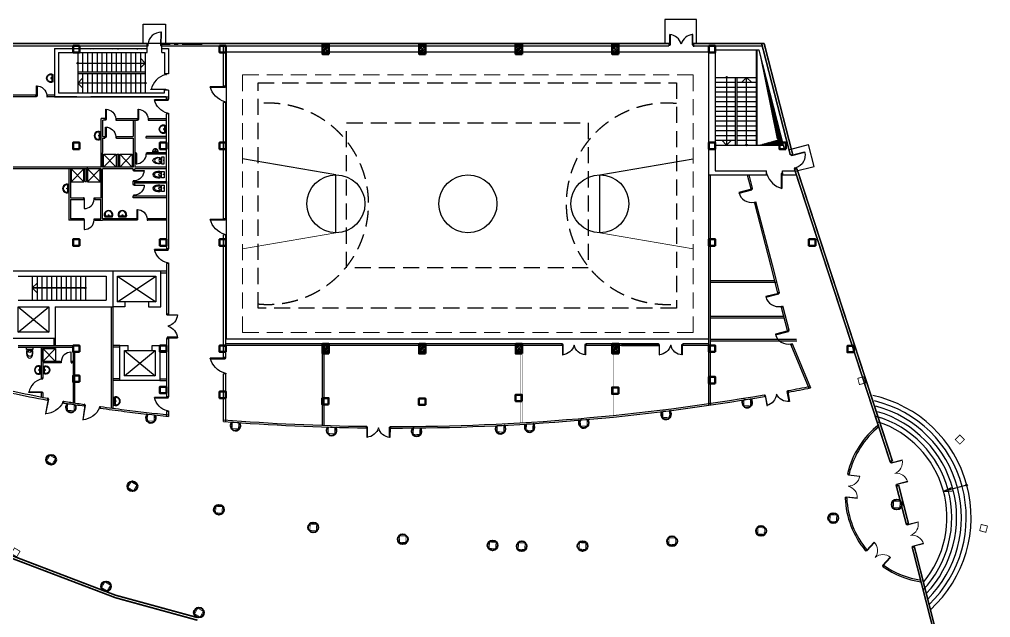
# Model space of a CAD drawing. Header units: millimetres. Extents: x 72758 to 367830, y 150032 to 293149.
# Drawn here: x 143975 to 204308, y 193921 to 231064 of the extents above; entities that cross this region are included whole.
import ezdxf

# ---------------------------------------------------------------- set-up
doc = ezdxf.new("R2010")
doc.units = ezdxf.units.MM
doc.linetypes.add('CENTER', pattern=[2, 1.25, -0.25, 0.25, -0.25])
doc.linetypes.add('DASHED', pattern=[0.75, 0.5, -0.25])
doc.layers.add('1', color=7, linetype='Continuous', lineweight=0)
for name, color, linetype in [('3', 7, 'Continuous'), ('4', 34, 'Continuous'), ('columns', 192, 'Continuous')]:
    doc.layers.add(name, color=color, linetype=linetype)
doc.linetypes.add('ограждение1', pattern='A,0.25,-0.1,[133,ltypeshp.shx,S=0.1,R=0,X=-0.1,Y=0],-0.1,1', length=1.45)
pattern_1 = [(45, (-256826.88, 321865.63), (-70.710678, 70.710678), [])]

# ---------------------------------------------------------------- blocks, each defined once
blk = doc.blocks.new('A$C009F597E')
at = {"color": 7, "ltscale": 500}
blk.add_line((400, 270), (350, 270), dxfattribs=at)
at = {"layer": '3', "color": 1, "ltscale": 500}
for p, q in [((325, 63), (325, 477)), ((400, 33), (400, 508))]:
    blk.add_line(p, q, dxfattribs=at)
blk.add_circle((287, 273), 23.5, dxfattribs=at)
for centre, radius, start, end in [((270, 270), 270, 61.38775, 298.61225), ((250, 270), 220, 70.22754, 289.77246)]:
    blk.add_arc(centre, radius, start, end, dxfattribs=at)
blk = doc.blocks.new('A$C3D377017')
at = {"color": 7, "ltscale": 500}
blk.add_line((0, 200), (50, 200), dxfattribs=at)
at = {"layer": '3', "color": 1, "ltscale": 500}
for p, q in [((0, 400), (156, 400)), ((0, 0), (0, 400)), ((156, 400), (156, 0)), ((156, 0), (0, 0))]:
    blk.add_line(p, q, dxfattribs=at)
blk.add_circle((252, 203), 71.8, dxfattribs=at)
for centre, major_axis, ratio, start_param, end_param in [((340, 200), (-350, 0), 0.571429, 1.016241, 5.266944), ((373, 200), (214, 0), 0.738802, -1.570796, 4.712389)]:
    blk.add_ellipse(centre, major_axis=major_axis, ratio=ratio, start_param=start_param, end_param=end_param, dxfattribs=at)
blk = doc.blocks.new('A$C132F51F1')
at = {"layer": '4', "linetype": 'Continuous'}
for points in [[(810, 860), (0, 860), (0, 820), (810, 820)], [(760, 910), (760, 860), (860, 860), (860, 910)], [(760, 0), (760, 50), (860, 50), (860, 0)]]:
    blk.add_lwpolyline(points, close=True, dxfattribs=at)
blk.add_arc((810, 860), 810, 180, 266.46097, dxfattribs=at)
blk = doc.blocks.new('STRARROW')
at = {"color": 0, "linetype": 'ByBlock'}
for q in [(-0.5, -0.5), (0.5, -0.5)]:
    blk.add_line((0, 0), q, dxfattribs=at)
blk = doc.blocks.new('Z$W@#52')
at = {"layer": 'columns', "lineweight": 0, "ltscale": 2000, "const_width": 50}
blk.add_lwpolyline([(22, 237), (225, 582), (569, 379), (366, 34), (22, 237)], dxfattribs=at)
blk = doc.blocks.new('Z$W@#29020')
at = {"layer": '4', "linetype": 'Continuous'}
for points in [[(39, 39), (39, 671), (70, 671), (70, 39)], [(1471, 39), (1471, 671), (1440, 671), (1440, 39)], [(0, 78), (39, 78), (39, 0), (0, 0)], [(1510, 78), (1471, 78), (1471, 0), (1510, 0)]]:
    blk.add_lwpolyline(points, close=True, dxfattribs=at)
for centre, radius, start, end in [((-36, -151), 825, 16.0853, 84.76525), ((1508, -100), 772, 92.73026, 166.64395)]:
    blk.add_arc(centre, radius, start, end, dxfattribs=at)
blk = doc.blocks.new('Z$W@#11163')
at = {"layer": '4', "linetype": 'Continuous'}
for points in [[(39, 39), (39, 971), (70, 971), (70, 39)], [(0, 78), (39, 78), (39, 0), (0, 0)], [(1010, 78), (971, 78), (971, 0), (1010, 0)]]:
    blk.add_lwpolyline(points, close=True, dxfattribs=at)
blk.add_arc((-276, -289), 1298, 16.40182, 75.97331, dxfattribs=at)
blk = doc.blocks.new('Z$W@#26179')
at = {"layer": 'columns', "ltscale": 1000}
h = blk.add_hatch(dxfattribs=at)
h.set_pattern_fill('ANSI31', color=256, scale=800, style=0)
h.set_pattern_definition(pattern_1)
h.paths.add_polyline_path([(200, 300), (400, 300), (400, 500), (0, 500), (0, 300)])
h.paths.add_polyline_path([(0, 100), (200, 100), (200, 300), (0, 300)])
h.paths.add_polyline_path([(200, 100), (400, 100), (400, 300), (200, 300)])
h = blk.add_hatch(dxfattribs=at)
h.set_pattern_fill('ANSI31', color=256, scale=800, style=0)
h.set_pattern_definition(pattern_1)
h.paths.add_polyline_path([(200, 300), (400, 300), (400, 500), (0, 500), (0, 300)])
h.paths.add_polyline_path([(0, 100), (200, 100), (200, 300), (0, 300)])
h.paths.add_polyline_path([(200, 100), (400, 100), (400, 300), (200, 300)])
for p, q in [((0, 100), (400, 500)), ((0, 500), (400, 100))]:
    blk.add_line(p, q, dxfattribs=at)
at = {"layer": 'columns', "lineweight": 50}
for points in [[(400, 0), (0, 0), (0, 600), (400, 600)], [(400, 0), (0, 0), (0, 600), (400, 600)], [(400, 100), (0, 100), (0, 500), (400, 500)], [(400, 100), (0, 100), (0, 500), (400, 500)]]:
    blk.add_lwpolyline(points, close=True, dxfattribs=at)
blk = doc.blocks.new('Z$W@#13317')
at = {"layer": 'columns', "lineweight": 50}
blk.add_lwpolyline([(400, 0), (0, 0), (0, 400), (400, 400)], close=True, dxfattribs=at)
blk.add_lwpolyline([(400, 0), (0, 0), (0, 400), (400, 400)], close=True, dxfattribs=at)
blk = doc.blocks.new('Z$W@#11946')
at = {"layer": '4', "lineweight": 0, "ltscale": 1000}
for p, q in [((700, 1450), (0, 1450)), ((700, 1420), (0, 1420)), ((700, 1420), (700, 1450)), ((700, 80), (0, 80)), ((700, 50), (0, 50)), ((700, 80), (700, 50))]:
    blk.add_line(p, q, dxfattribs=at)
for points in [[(750, 1450), (750, 1500), (650, 1500), (650, 1450)], [(750, 50), (750, 0), (650, 0), (650, 50)]]:
    blk.add_lwpolyline(points, close=True, dxfattribs=at)
for centre, start, end in [((729, 1475), 181.98687, 263.77094), ((729, 25), 96.22906, 178.01313)]:
    blk.add_arc(centre, 730, start, end, dxfattribs=at)
blk = doc.blocks.new('Z$W@#14180')
at = {"layer": '4', "linetype": 'Continuous'}
for points in [[(39, 39), (39, 871), (70, 871), (70, 39)], [(0, 78), (39, 78), (39, 0), (0, 0)], [(910, 78), (871, 78), (871, 0), (910, 0)]]:
    blk.add_lwpolyline(points, close=True, dxfattribs=at)
blk.add_arc((-150, -159), 1047, 13.07342, 79.59416, dxfattribs=at)
blk = doc.blocks.new('A$C3126655A')
at = {"layer": '1', "linetype": 'Continuous', "ltscale": 2000}
for p, q in [((5800, 6200), (0, 5200)), ((22200, 6200), (28000, 5200))]:
    blk.add_line(p, q, dxfattribs=at)
at = {"layer": '1', "linetype": 'DASHED', "ltscale": 2000}
blk.add_lwpolyline([(28000, 0), (0, 0), (0, 16000), (28000, 16000)], close=True, dxfattribs=at)

msp = doc.modelspace()

# ---------------------------------------------------------------- hatches: boundary and pattern name
at = {"ltscale": 2000}
h = msp.add_hatch(dxfattribs=at)
h.set_pattern_fill('ANSI31', color=0, scale=100, style=0)
h.set_pattern_definition([(45, (575254.404, 154773.288), (-8.83883476, 8.83883476), [])])
h.paths.add_polyline_path([(190222, 227825), (190268, 227836), (191434, 223264), (190024, 223264), (191091, 223565)])

# ---------------------------------------------------------------- linework, layer by layer
at = {"color": 0, "linetype": 'Continuous', "ltscale": 2000}
for p, q in [((151658, 229564), (151658, 230764)), ((151658, 230764), (153058, 230764)), ((153058, 230764), (153058, 229564)), ((186034, 231064), (184067, 231064)), ((184067, 231064), (184067, 229564)), ((186034, 229564), (186034, 231064)), ((152819, 229564), (151658, 229564)), ((151908, 229014), (151908, 229564)), ((152819, 229014), (152819, 229564)), ((152995, 226514), (152995, 226672)), ((153245, 226118), (153095, 226118)), ((153245, 225208), (153095, 225208)), ((191830, 222995), (192992, 223294)), ((193340, 221941), (192992, 223294)), ((163640, 221417), (157840, 222417)), ((180040, 221417), (185840, 222417)), ((192272, 221808), (192126, 221771)), ((192178, 221642), (193340, 221941)), ((189404, 220561), (189501, 220586)), ((189637, 219660), (189734, 219685)), ((153245, 216814), (153105, 216814)), ((153107, 215425), (143505, 215425)), ((149771, 215425), (149771, 206921)), ((152755, 213214), (152755, 215425)), ((153245, 215904), (153105, 215904)), ((150071, 213537), (152455, 215114)), ((150071, 215114), (152455, 213537)), ((152755, 215328), (153107, 215328)), ((190884, 214826), (186905, 214826)), ((191016, 214726), (186905, 214726)), ((191074, 214089), (191174, 214115)), ((143905, 211648), (145805, 213225)), ((143905, 213225), (145805, 211648)), ((149671, 213225), (149671, 206935)), ((150522, 213537), (150522, 213214)), ((152004, 213537), (152004, 213214)), ((191307, 213188), (191407, 213214)), ((153245, 212767), (153111, 212767)), ((191455, 212614), (186905, 212614)), ((191481, 212514), (186905, 212514)), ((191675, 211760), (191776, 211786)), ((146105, 211248), (146105, 210814)), ((146205, 211248), (146205, 210814)), ((153246, 211257), (153113, 211257)), ((192241, 211195), (186905, 211195)), ((143905, 210814), (147305, 210814)), ((143905, 210714), (147305, 210714)), ((150205, 210814), (149771, 210814)), ((150205, 210714), (149771, 210714)), ((150728, 210514), (150728, 210814)), ((152222, 210514), (152222, 210814)), ((192267, 211095), (186905, 211095)), ((191908, 210859), (192008, 210885)), ((147305, 210414), (147305, 207261)), ((147405, 210414), (147405, 207247)), ((150505, 208937), (152405, 210514)), ((150505, 210514), (152405, 208937)), ((153116, 210488), (152755, 210488)), ((156805, 210063), (156655, 210063)), ((146521, 209832), (145430, 209832)), ((146521, 209732), (145430, 209732)), ((147305, 209832), (147230, 209832)), ((147305, 209732), (147230, 209732)), ((145331, 208942), (145331, 208777)), ((145430, 208777), (145331, 208777)), ((145430, 208942), (145430, 208777)), ((150205, 208737), (149771, 208737)), ((150205, 208637), (149771, 208637)), ((152705, 208737), (153118, 208737)), ((152705, 208637), (153118, 208637)), ((145430, 207867), (145331, 207867)), ((153245, 207626), (153105, 207626)), ((190251, 207758), (190266, 207656)), ((191738, 208019), (191756, 207921)), ((145711, 207419), (145735, 207537)), ((146713, 207242), (146734, 207350)), ((147992, 207065), (148007, 207163)), ((153245, 206716), (153105, 206716)), ((165528, 205797), (165526, 205697)), ((167040, 205687), (167039, 205787)), ((195516, 202833), (195419, 202856)), ((202813, 202143), (201367, 201745)), ((201367, 201745), (201870, 202001)), ((201367, 201745), (201931, 201782)), ((195373, 201339), (195273, 201335)), ((199225, 199780), (199069, 199740)), ((196591, 198161), (196522, 198087)), ((199593, 198322), (199442, 198286)), ((197695, 197146), (197627, 197071))]:
    msp.add_line(p, q, dxfattribs=at)
at = {"color": 0, "linetype": 'CENTER', "ltscale": 1000}
msp.add_line((155338, 229510), (152819, 229510), dxfattribs=at)
at = {"color": 0, "ltscale": 2000}
for p, q in [((156655, 226921), (156655, 229414)), ((156805, 226921), (156805, 229414)), ((184335, 229564), (184335, 229414)), ((185844, 229564), (185844, 229355)), ((186805, 207105), (186805, 229414)), ((146145, 229264), (151908, 229264)), ((146145, 229264), (146145, 226264)), ((146395, 229014), (151908, 229014)), ((146395, 229014), (146395, 226514)), ((147595, 229014), (147595, 226514)), ((147895, 229014), (147895, 227814)), ((148195, 229014), (148195, 227814)), ((148195, 229014), (148195, 227814)), ((148495, 229014), (148495, 227814)), ((148795, 229014), (148795, 227814)), ((149095, 229014), (149095, 227814)), ((149395, 229014), (149395, 227814)), ((149695, 229014), (149695, 227814)), ((149995, 229014), (149995, 227814)), ((150295, 229014), (150295, 227814)), ((150595, 229014), (150595, 227814)), ((150895, 229014), (150895, 227814)), ((151195, 229014), (151195, 227814)), ((151495, 229014), (151495, 227814)), ((151795, 229014), (151795, 226514)), ((152819, 229264), (153245, 229264)), ((152819, 229014), (152995, 229014)), ((152995, 229014), (152995, 227682)), ((153245, 229264), (153245, 227682)), ((187205, 229164), (187205, 221664)), ((189930, 229164), (187205, 229164)), ((189745, 229164), (189745, 223264)), ((191498, 223014), (189930, 229164)), ((191072, 223639), (190005, 228869)), ((147595, 227814), (151795, 227814)), ((147595, 227714), (151795, 227714)), ((147895, 227714), (147895, 226514)), ((148195, 227714), (148195, 226514)), ((148195, 227714), (148195, 226514)), ((148495, 227714), (148495, 226514)), ((148795, 227714), (148795, 226514)), ((149095, 227714), (149095, 226514)), ((149395, 227714), (149395, 226514)), ((149695, 227714), (149695, 226514)), ((149995, 227714), (149995, 226514)), ((150295, 227714), (150295, 226514)), ((150595, 227714), (150595, 226514)), ((150895, 227714), (150895, 226514)), ((151195, 227714), (151195, 226514)), ((151495, 227714), (151495, 226514)), ((187245, 227464), (189745, 227464)), ((188445, 227464), (188445, 223264)), ((188545, 227464), (188545, 223264)), ((187245, 227164), (188445, 227164)), ((187245, 226864), (188445, 226864)), ((187245, 226864), (188445, 226864)), ((188545, 227164), (189745, 227164)), ((188545, 226864), (189745, 226864)), ((188545, 226864), (189745, 226864)), ((146142, 226514), (146145, 226514)), ((146145, 226264), (153245, 226264)), ((146395, 226514), (152995, 226514)), ((153245, 226672), (153245, 226264)), ((187245, 226564), (188445, 226564)), ((187245, 226264), (188445, 226264)), ((188545, 226564), (189745, 226564)), ((188545, 226264), (189745, 226264)), ((156655, 218688), (156655, 225911)), ((156805, 218688), (156805, 225911)), ((187245, 225964), (188445, 225964)), ((187245, 225664), (188445, 225664)), ((188545, 225964), (189745, 225964)), ((188545, 225664), (189745, 225664)), ((187245, 225364), (188445, 225364)), ((187245, 225064), (188445, 225064)), ((188545, 225364), (189745, 225364)), ((188545, 225064), (189745, 225064)), ((187245, 224764), (188445, 224764)), ((187245, 224464), (188445, 224464)), ((188545, 224764), (189745, 224764)), ((188545, 224464), (189745, 224464)), ((187245, 224164), (188445, 224164)), ((187245, 223864), (188445, 223864)), ((188545, 224164), (189745, 224164)), ((188545, 223864), (189745, 223864)), ((187245, 223564), (188445, 223564)), ((187245, 223264), (191434, 223264)), ((188545, 223564), (189745, 223564)), ((191434, 223264), (190013, 223264)), ((190024, 223264), (191091, 223565)), ((187205, 221664), (190377, 221664)), ((187205, 221664), (189995, 221664)), ((190377, 221414), (190377, 221664)), ((191387, 221414), (191387, 221664)), ((191387, 221664), (192161, 221664)), ((186805, 221414), (190377, 221414)), ((186805, 221414), (190245, 221414)), ((186905, 207120), (186905, 221414)), ((189184, 221414), (189404, 220561)), ((189288, 221414), (189501, 220586)), ((191387, 221414), (192243, 221414)), ((189637, 219660), (190632, 215803)), ((189734, 219685), (190731, 215829)), ((156655, 210764), (156655, 217678)), ((156805, 210814), (156805, 217678)), ((190632, 215803), (191074, 214089)), ((190731, 215829), (191174, 214115)), ((143905, 215125), (149370, 215125)), ((144770, 215125), (144770, 213653)), ((144770, 215125), (148070, 215125)), ((145070, 215125), (145070, 213653)), ((145370, 215125), (145370, 213653)), ((145370, 215125), (145370, 213653)), ((145670, 215125), (145670, 213653)), ((145970, 215125), (145970, 213653)), ((146270, 215125), (146270, 213653)), ((146570, 215125), (146570, 213653)), ((146870, 215125), (146870, 213653)), ((147170, 215125), (147170, 213653)), ((147170, 215125), (147170, 213653)), ((147470, 215125), (147470, 213653)), ((147770, 215125), (147770, 213653)), ((148070, 215125), (148070, 213653)), ((149370, 215125), (149370, 213625)), ((143905, 213625), (149370, 213625)), ((145710, 213225), (145805, 213225)), ((146205, 213225), (149771, 213225)), ((191307, 213188), (191675, 211760)), ((191407, 213214), (191776, 211786)), ((145330, 210711), (145330, 208777)), ((145430, 210711), (145430, 208777)), ((145430, 210711), (145430, 209832)), ((156805, 210764), (156655, 210764)), ((156655, 210063), (156655, 210764)), ((177676, 210914), (156805, 210914)), ((177676, 210814), (156805, 210814)), ((156805, 210063), (156805, 210764)), ((162784, 210914), (162784, 205859)), ((162884, 210914), (162884, 205856)), ((177676, 210914), (177676, 210814)), ((179186, 210914), (179186, 210814)), ((183679, 210914), (179186, 210914)), ((183679, 210814), (179186, 210814)), ((181382, 210914), (183679, 210914)), ((183679, 210914), (181382, 210914)), ((181382, 210814), (183676, 210814)), ((183679, 210814), (181382, 210814)), ((183679, 210914), (183679, 210814)), ((184439, 210814), (184432, 210814)), ((184432, 210814), (184439, 210814)), ((185189, 210914), (185189, 210814)), ((186805, 210914), (185189, 210914)), ((186805, 210814), (185189, 210814)), ((191908, 210859), (193024, 208160)), ((192008, 210885), (193128, 208180)), ((156655, 210063), (156655, 210416)), ((156805, 210063), (156805, 210416)), ((146521, 209732), (146521, 209832)), ((147230, 209732), (147230, 209832)), ((156655, 206100), (156655, 209053)), ((156805, 206088), (156805, 209053)), ((145330, 207867), (145330, 207618)), ((145430, 207867), (145430, 207598)), ((149000, 206925), (149014, 207024)), ((189208, 207040), (189208, 207071)), ((189308, 207055), (189308, 207067))]:
    msp.add_line(p, q, dxfattribs=at)
at = {"color": 0}
for p, q in [((190241, 229564), (186511, 229564)), ((190241, 229564), (186511, 229564)), ((190241, 229564), (191869, 223177)), ((149206, 222692), (149990, 221892)), ((149206, 221892), (149990, 222692)), ((150203, 222692), (150987, 221892)), ((150203, 221892), (150987, 222692)), ((147197, 220985), (147981, 221785)), ((147197, 221785), (147981, 220985)), ((148212, 220985), (148997, 221785)), ((148212, 221785), (148997, 220985)), ((146215, 209832), (145430, 210632)), ((146215, 210632), (145430, 209832))]:
    msp.add_line(p, q, dxfattribs=at)
at = {"color": 0, "ltscale": 1000}
for p, q in [((147688, 229204), (147688, 229204)), ((148388, 229205), (148388, 229204)), ((148588, 229205), (148588, 229204)), ((149788, 229206), (149788, 229204)), ((150088, 229207), (150088, 229204)), ((151288, 229208), (151288, 229204)), ((151588, 229205), (151588, 229204)), ((153245, 227682), (152995, 227682)), ((156805, 226921), (156655, 226921)), ((144998, 226364), (143505, 226364)), ((144998, 226364), (143505, 226364)), ((144998, 226264), (143505, 226264)), ((144998, 226264), (143505, 226264)), ((144998, 226364), (144897, 226364)), ((144998, 226264), (144897, 226264)), ((144998, 226364), (144998, 226264)), ((146145, 226364), (145708, 226364)), ((145708, 226364), (145708, 226264)), ((146145, 226364), (145708, 226364)), ((147545, 226264), (145708, 226264)), ((147403, 226264), (145708, 226264)), ((153095, 226264), (148420, 226264)), ((153245, 226672), (152995, 226672)), ((153095, 226264), (153095, 226111)), ((153095, 226264), (153095, 226118)), ((153245, 226364), (153245, 226111)), ((153245, 226364), (153245, 226118)), ((156805, 225911), (156655, 225911)), ((153095, 225208), (153105, 216814)), ((153245, 225208), (153245, 216814)), ((149048, 221889), (149055, 224914)), ((149301, 224914), (149055, 224914)), ((149151, 223792), (149155, 224814)), ((149301, 224814), (149155, 224814)), ((149301, 224814), (149301, 224914)), ((150011, 224914), (151307, 224914)), ((150011, 224814), (150011, 224914)), ((150011, 224814), (151307, 224814)), ((151045, 224814), (151045, 223792)), ((151145, 224814), (151145, 221889)), ((151307, 224814), (151307, 224914)), ((152017, 224814), (152017, 224914)), ((152017, 224914), (153095, 224914)), ((152017, 224814), (153095, 224814)), ((149145, 223792), (149291, 223792)), ((149145, 223692), (149291, 223692)), ((149145, 221889), (149151, 223692)), ((149291, 223692), (149291, 223792)), ((150001, 223692), (150001, 223792)), ((150001, 223792), (151045, 223792)), ((150001, 223692), (151045, 223692)), ((151045, 223692), (151045, 221889)), ((153095, 223792), (151856, 223792)), ((151856, 223692), (151856, 223792)), ((153095, 223692), (151856, 223692)), ((153095, 223692), (151856, 223692)), ((150045, 221892), (150045, 222696)), ((150045, 222696), (150145, 222696)), ((150145, 221892), (150145, 222696)), ((151189, 222788), (151145, 222789)), ((151189, 222688), (151145, 222689)), ((151189, 222688), (151189, 222788)), ((153095, 222789), (151899, 222789)), ((151899, 222689), (151899, 222789)), ((153095, 222689), (151899, 222689)), ((152238, 222874), (152600, 222874)), ((152238, 222840), (152600, 222840)), ((149048, 221889), (143504, 221889)), ((149048, 221789), (143504, 221789)), ((147045, 221789), (147045, 218589)), ((147145, 221789), (147145, 219985)), ((148045, 221785), (148045, 220999)), ((148145, 221785), (148145, 220999)), ((148200, 221789), (148200, 221889)), ((149044, 219985), (149048, 221789)), ((151045, 221889), (149145, 221889)), ((149145, 218689), (149145, 221789)), ((149145, 218689), (149145, 221789)), ((151045, 221789), (149145, 221789)), ((151045, 221721), (151045, 221789)), ((151045, 221721), (151045, 221789)), ((151145, 221721), (151045, 221721)), ((153095, 221889), (151145, 221889)), ((153095, 221789), (151145, 221789)), ((151145, 221721), (151145, 221789)), ((151145, 221721), (151145, 221789)), ((148045, 220999), (148145, 220999)), ((151145, 221011), (151045, 221011)), ((151145, 221011), (151045, 221011)), ((151045, 220821), (151045, 221011)), ((151145, 220821), (151045, 220821)), ((151145, 220821), (151145, 221011)), ((153095, 220989), (151145, 220989)), ((153095, 220889), (151145, 220889)), ((147145, 219985), (147957, 219985)), ((147145, 219885), (147957, 219885)), ((147145, 219885), (147145, 218689)), ((147957, 219985), (147957, 219885)), ((148667, 219985), (148667, 219885)), ((148667, 219985), (149045, 219985)), ((148667, 219885), (149045, 219885)), ((149041, 218689), (149043, 219885)), ((151045, 219989), (151045, 220111)), ((151145, 220111), (151045, 220111)), ((151145, 220111), (151045, 220111)), ((153095, 219989), (151045, 219989)), ((151145, 220089), (151145, 220111)), ((153095, 220089), (151145, 220089)), ((147957, 218589), (147045, 218589)), ((147957, 218689), (147145, 218689)), ((147957, 218689), (147957, 218589)), ((148667, 218689), (149041, 218689)), ((148667, 218689), (148667, 218589)), ((148667, 218589), (149145, 218589)), ((151246, 218689), (149145, 218689)), ((151246, 218589), (149145, 218589)), ((151246, 218689), (151145, 218689)), ((151246, 218589), (151145, 218589)), ((151246, 218689), (151246, 218589)), ((153103, 218689), (151956, 218689)), ((151956, 218689), (151956, 218589)), ((153103, 218589), (151956, 218589)), ((156805, 218688), (156655, 218688)), ((156805, 217678), (156655, 217678)), ((153107, 215904), (153111, 212767)), ((153245, 215904), (153245, 212767)), ((153113, 211257), (153116, 209312)), ((153245, 211257), (153245, 209273)), ((156805, 210416), (156655, 210416)), ((153118, 209312), (153120, 207626)), ((153245, 209351), (153245, 207626)), ((156805, 209053), (156655, 209053)), ((153121, 206716), (153121, 206423)), ((153245, 206716), (153245, 206410))]:
    msp.add_line(p, q, dxfattribs=at)
at = {"color": 0, "linetype": 'ограждение1', "ltscale": 800}
msp.add_line((189795, 229164), (189795, 223264), dxfattribs=at)
at = {"color": 0, "linetype": 'ByBlock', "ltscale": 2000}
for p, q in [((163640, 217817), (163640, 221417)), ((180040, 217817), (180040, 221417))]:
    msp.add_line(p, q, dxfattribs=at)
at = {"color": 0, "ltscale": 2000}
for points in [[(151508, 229564, 100, 100, 0), (143356, 229564, 100, 100, 0), (143351, 214773, 0, 0, 0)], [(151908, 229414, 100, 100, 0), (143506, 229414, 100, 100, 0), (143501, 214773, 0, 0, 0)], [(143905, 229564, 100, 100, 0), (151908, 229564, 0, 0, 0)], [(152819, 229564, 100, 100, 0), (184335, 229564, 0, 0, 0)], [(152819, 229564, 100, 100, 0), (184335, 229564, 0, 0, 0)], [(152819, 229414, 100, 100, 0), (184335, 229414, 0, 0, 0)], [(185844, 229564, 100, 100, 0), (190241, 229564, 0, 0, 0)], [(185844, 229564, 100, 100, 0), (190241, 229564, 0, 0, 0)], [(185844, 229414, 100, 100, 0), (190124, 229414, 0, 0, 0)], [(192010, 222694, 100, 100, 0), (190241, 229564, 0, 0, 0)], [(192010, 222694, 100, 100, 0), (190241, 229564, 0, 0, 0)], [(192010, 222694, 100, 100, 0), (190241, 229564, 0, 0, 0)], [(192272, 221808, 100, 100, 0), (198205, 203662, 100, 100, 0), (198061, 203618, 100, 100, 0), (192126, 221771, 100, 100, 0)], [(198216, 203618, 100, 100, 0), (192272, 221808, 100, 100, 0)], [(198216, 203618, 100, 100, 0), (192272, 221808, 100, 100, 0)], [(175205, 210914, 10, 10, 0), (175205, 206021, 0, 0, 0)], [(175105, 210314, 10, 10, 0), (175105, 206015, 0, 0, 0)], [(180805, 210314, 10, 10, 0), (180805, 206467, 0, 0, 0)], [(180905, 210314, 10, 10, 0), (180905, 206477, 0, 0, 0)], [(199069, 199740, 100, 100, 0), (198456, 202085, 100, 100, 0), (198603, 202121, 100, 100, 0), (199202, 199774, 0, 0, 0)], [(201086, 191842, 100, 100, 0), (199442, 198286, 0, 0, 0)], [(199574, 198317, 100, 100, 0), (201215, 191877, 0, 0, 0)]]:
    msp.add_lwpolyline(points, format="xyseb", dxfattribs=at)
at = {"color": 0, "ltscale": 2000, "const_width": 100}
for points in [[(191865, 222656), (190095, 229526)], [(137656, 199826), (149945, 195152), (155035, 193755)], [(137695, 199986), (149945, 195310), (155035, 193921)]]:
    msp.add_lwpolyline(points, dxfattribs=at)
at = {"color": 0}
msp.add_lwpolyline([(156810, 211234), (186810, 211234), (186810, 229034), (156810, 229034)], close=True, dxfattribs=at)
at = {"color": 0, "ltscale": 75}
for points in [[(147595, 228349), (151795, 228349)], [(187909, 227464), (187909, 223264)], [(189145, 223264), (189145, 227464)], [(151795, 227114), (147595, 227114)], [(144770, 214389), (148070, 214389)], [(148070, 214389), (144770, 214389)]]:
    msp.add_lwpolyline(points, dxfattribs=at)
at = {"color": 0, "linetype": 'DASHED', "ltscale": 2000}
for points in [[(184805, 213134), (158805, 213134), (158805, 227134), (184805, 227134)], [(179305, 215634), (164305, 215634), (164305, 224634), (179305, 224634)]]:
    msp.add_lwpolyline(points, close=True, dxfattribs=at)
at = {"color": 0}
for points in [[(149206, 221892), (149206, 222692), (149990, 222692), (149990, 221892), (149206, 221892)], [(150203, 221892), (150203, 222692), (150987, 222692), (150987, 221892), (150203, 221892)], [(147197, 221785), (147197, 220985), (147981, 220985), (147981, 221785), (147197, 221785)], [(148212, 221785), (148212, 220985), (148997, 220985), (148997, 221785), (148212, 221785)], [(146215, 210632), (146215, 209832), (145430, 209832), (145430, 210632), (146215, 210632)]]:
    msp.add_lwpolyline(points, dxfattribs=at)
at = {"color": 0, "linetype": 'Continuous', "ltscale": 2000}
for points in [[(150071, 215114), (152455, 215114), (152455, 213537), (150071, 213537), (150071, 215114)], [(143905, 213225), (145805, 213225), (145805, 211648), (143905, 211648), (143905, 213225)]]:
    msp.add_lwpolyline(points, close=True, dxfattribs=at)
for points in [[(146205, 213225), (146205, 211248), (143505, 211248), (143505, 211989)], [(145698, 213225), (145805, 213225)], [(150522, 213214), (149771, 213214), (149771, 213214)], [(152004, 213214), (152755, 213214), (152755, 213214)], [(152222, 210814), (152705, 210814), (152705, 208637), (150205, 208637), (150205, 210814), (150728, 210814)], [(152222, 210514), (152405, 210514), (152405, 208937), (150505, 208937), (150505, 210514), (152222, 210514)]]:
    msp.add_lwpolyline(points, dxfattribs=at)
at = {"color": 0, "ltscale": 1000}
for centre, radius in [((147595, 228349), 47), ((187909, 227464), 47), ((151795, 227114), 47), ((189145, 223264), 47), ((152419, 222959), 28.8), ((148070, 214389), 47)]:
    msp.add_circle(centre, radius, dxfattribs=at)
at = {"color": 0, "linetype": 'Continuous', "ltscale": 2000}
for centre, radius in [((163640, 219617), 1800), ((171840, 219617), 1800), ((180040, 219617), 1800), ((202813, 202143), 51.6)]:
    msp.add_circle(centre, radius, dxfattribs=at)
at = {"color": 0, "lineweight": 40, "ltscale": 2000}
for centre in [(145941, 203725), (150991, 202073), (156372, 200618), (198478, 200943), (194538, 200098), (162230, 199519), (190051, 199301), (167790, 198787), (173372, 198404), (175177, 198353), (178960, 198363), (184524, 198663), (149354, 195858), (155130, 194231)]:
    msp.add_circle(centre, 310, dxfattribs=at)
at = {"color": 0, "linetype": 'DASHED', "ltscale": 2000}
for centre, start, end in [((159417, 219617), 264.38059, 95.61941), ((184193, 219617), 84.38059, 275.61941)]:
    msp.add_arc(centre, 6250, start, end, dxfattribs=at)
at = {"color": 0, "ltscale": 1000}
msp.add_arc((152419, 222850), 182, 356.74218, 183.25782, dxfattribs=at)
at = {"color": 0, "ltscale": 2000}
for centre, radius, start, end in [((167235, 341348), 135561, 280.41369, 281.00057), ((167235, 341348), 135661, 280.41349, 281.00314), ((167235, 341348), 135561, 269.9172, 279.77546), ((167235, 341348), 135661, 269.91755, 279.77448), ((205073, 615993), 412893, 261.90959, 262.0536), ((209047, 646158), 443219, 261.9704, 262.08412), ((209047, 646158), 443219, 262.21552, 262.40825), ((205073, 615993), 412893, 262.1948, 262.40181), ((167235, 341348), 135661, 262.90512, 264.08063), ((167235, 341348), 135561, 262.90512, 264.07625), ((167235, 341348), 135561, 265.52362, 269.27849), ((167235, 341348), 135661, 265.52693, 269.27825)]:
    msp.add_arc(centre, radius, start, end, dxfattribs=at)
at = {"color": 0, "linetype": 'Continuous', "ltscale": 2000}
for centre, radius, start, end in [((183347, 395760), 191944, 258.01814, 258.69965), ((191492, 442497), 239494, 258.43985, 258.97956), ((195348, 200134), 7751, 312.3623, 77.78652), ((150062, 230002), 23005, 261.62885, 262.67202), ((149780, 226934), 19819, 261.15952, 262.45222), ((195348, 200134), 7451, 313.59952, 76.50249), ((195348, 200134), 7151, 314.95772, 75.09149), ((195348, 200134), 6551, 316.45691, 73.53217), ((195348, 200134), 6851, 316.45691, 73.53217), ((200753, 201579), 5486, 128.14432, 166.53474), ((200753, 201579), 5386, 128.56207, 166.53474), ((195348, 200134), 6251, 319.98531, 71.55486), ((200753, 201579), 5486, 182.54595, 219.52822), ((200753, 201579), 5386, 182.54595, 220.24514), ((200753, 201579), 5486, 235.24911, 261.94658), ((200753, 201579), 5386, 234.53792, 261.94658)]:
    msp.add_arc(centre, radius, start, end, dxfattribs=at)
at = {"color": 0, "lineweight": 40, "ltscale": 2000}
for centre, start, end in [((147169, 206976), 130.35519, 31.73422), ((189191, 207272), 149.06727, 49.53243), ((152142, 206327), 133.39404, 33.84947), ((184150, 206543), 146.92414, 47.37958), ((157392, 205843), 135.61759, 36.07302), ((163366, 205541), 138.11865, 38.61755), ((173864, 205648), 142.63978, 42.95335), ((175672, 205749), 143.33279, 43.78823), ((179036, 206009), 146.97019, 42.99656), ((168647, 205494), 140.40954, 40.78165)]:
    msp.add_arc(centre, 310, start, end, dxfattribs=at)

# ---------------------------------------------------------------- block references
at = {"color": 0, "linetype": 'Continuous', "ltscale": 2000}
for p, xscale, yscale, zscale, rotation in [((151921, 230286), 1.014285999985661, 1.014285999985661, 1.014285999985661, 269.0738128099899), ((145708, 226935), -0.780220000015106, 0.780220000015106, 0.78022, 90), ((150011, 225485), -0.780220000015106, 0.780220000015106, 0.78022, 90), ((152017, 225485), -0.780220000015106, 0.780220000015106, 0.78022, 90), ((150001, 224379), -0.780220000015106, 0.780220000015106, 0.78022, 90), ((151899, 222102), 0.780220000015106, 0.780220000015106, 0.780220000015106, 90), ((148667, 219314), 0.780220000015106, 0.780220000015106, 0.780220000015106, 90), ((151956, 219260), -0.780220000015106, 0.780220000015106, 0.78022, 90), ((148667, 218018), 0.780220000015106, 0.780220000015106, 0.780220000015106, 90), ((146521, 210403), 0.7802199998404831, 0.7802199998404831, 0.7802199998404831, 270)]:
    msp.add_blockref('A$C132F51F1', p, dxfattribs=dict(at, xscale=xscale, yscale=yscale, zscale=zscale, rotation=rotation))
at = {"color": 0, "linetype": 'Continuous', "lineweight": 50, "ltscale": 2000}
for name, p in [('Z$W@#29020', (184335, 229453)), ('Z$W@#13317', (147305, 229014)), ('Z$W@#13317', (156405, 229014)), ('Z$W@#13317', (186805, 229014)), ('Z$W@#13317', (147305, 223014)), ('Z$W@#13317', (152705, 223014)), ('Z$W@#13317', (156405, 223014)), ('Z$W@#13317', (186805, 223014)), ('Z$W@#13317', (191193, 223014)), ('Z$W@#13317', (147307, 217014)), ('Z$W@#13317', (152705, 217014)), ('Z$W@#13317', (156405, 217014)), ('Z$W@#13317', (186805, 217014)), ('Z$W@#13317', (193026, 217014)), ('Z$W@#13317', (147305, 210414)), ('Z$W@#13317', (152705, 210414)), ('Z$W@#13317', (156405, 210414)), ('Z$W@#13317', (186805, 210414)), ('Z$W@#13317', (195416, 210392)), ('Z$W@#13317', (147305, 208551)), ('Z$W@#13317', (186807, 208466)), ('Z$W@#13317', (152705, 207855)), ('Z$W@#13317', (180791, 207809)), ('Z$W@#13317', (156405, 207554)), ('Z$W@#13317', (162784, 207152)), ('Z$W@#13317', (174795, 207360)), ('Z$W@#13317', (168798, 207122))]:
    msp.add_blockref(name, p, dxfattribs=at)
at = {"color": 0, "linetype": 'Continuous', "lineweight": -3, "ltscale": 2000}
for p in [(162799, 228914), (168799, 228914), (174799, 228908), (180799, 228908), (162805, 210314), (168805, 210314), (174805, 210314), (180805, 210314)]:
    msp.add_blockref('Z$W@#26179', p, dxfattribs=at)
at = {"color": 0, "ltscale": 75, "yscale": 600, "zscale": 600}
for p, xscale, rotation in [((151795, 228349), -600, 270), ((147595, 227114), -600, 90), ((187909, 223264), 600, 180), ((144770, 214389), 600, 90)]:
    msp.add_blockref('STRARROW', p, dxfattribs=dict(at, xscale=xscale, rotation=rotation))
at = {"color": 0, "ltscale": 500, "xscale": -1, "rotation": 180}
for p in [(145661, 227686), (152654, 224519)]:
    msp.add_blockref('A$C009F597E', p, dxfattribs=at)
at = {"color": 0, "lineweight": 0, "ltscale": 2000}
for name, p, rotation in [('Z$W@#11163', (153120, 226672), 89.99954934758702), ('Z$W@#11163', (191387, 221539), 180), ('Z$W@#14180', (145430, 207867), 90), ('Z$W@#52', (196311, 208206), 45.01245062900551), ('Z$W@#52', (189074, 206861), 27.96757113410199), ('Z$W@#52', (189074, 206861), 27.9675711311686), ('Z$W@#52', (147052, 206566), 27.96757113410199), ('Z$W@#52', (184033, 206133), 27.96757113410199), ('Z$W@#52', (152026, 205917), 27.96757113410199), ('Z$W@#52', (178920, 205599), 27.96757113410199), ('Z$W@#52', (157276, 205435), 27.96757113410199), ('Z$W@#52', (163250, 205131), 27.96757113410199), ('Z$W@#52', (168534, 205083), 27.96757113410199), ('Z$W@#52', (173747, 205238), 27.96757113410199), ('Z$W@#52', (175556, 205339), 27.96757113410199), ('Z$W@#52', (202033, 204752), 345.0879851619328), ('Z$W@#52', (156256, 200207), 27.9675711333883), ('Z$W@#52', (198361, 200533), 27.9675711333883), ('Z$W@#52', (194422, 199687), 27.9675711333883), ('Z$W@#52', (162114, 199109), 27.9675711333883), ('Z$W@#52', (189934, 198890), 27.9675711333883), ('Z$W@#52', (167674, 198376), 27.9675711333883), ('Z$W@#52', (173256, 197993), 27.9675711333883), ('Z$W@#52', (175061, 197943), 27.9675711333883), ('Z$W@#52', (178843, 197952), 27.9675711333883), ('Z$W@#52', (184407, 198252), 27.9675711333883)]:
    msp.add_blockref(name, p, dxfattribs=dict(at, rotation=rotation))
at = {"color": 0, "ltscale": 2000}
msp.add_blockref('A$C3126655A', (157840, 211617), dxfattribs=at)
at = {"color": 0, "ltscale": 75, "xscale": 600, "yscale": 600, "zscale": 600}
msp.add_blockref('STRARROW', (189145, 227464), dxfattribs=at)
at = {"color": 0, "lineweight": 0, "ltscale": 2000, "xscale": -1}
for name, p, rotation in [('Z$W@#11163', (156805, 226921), 90), ('Z$W@#14180', (153245, 226118), 90), ('Z$W@#11163', (156805, 218688), 90), ('Z$W@#14180', (153245, 216814), 90), ('Z$W@#11163', (156805, 210063), 90), ('Z$W@#14180', (153245, 207626), 90), ('Z$W@#11163', (145735, 207537), 169.3175263512762), ('Z$W@#11163', (148007, 207163), 171.9427474545379), ('Z$W@#52', (203445, 199470), 224.8566428369549)]:
    msp.add_blockref(name, p, dxfattribs=dict(at, rotation=rotation))
at = {"color": 0, "ltscale": 500}
for p in [(148628, 223574), (146656, 220294), (144909, 209024)]:
    msp.add_blockref('A$C009F597E', p, dxfattribs=at)
at = {"color": 0, "ltscale": 2000}
for p, xscale, yscale, zscale, rotation in [((192972, 221987), -1.01428600003361, 1.014286000048742, 1.014286000048742, 14.32158548249334), ((188885, 219472), 1.01428600003361, 1.01428600003361, 1.01428600003361, 14.32158548249328), ((190557, 213005), 1.01428600003361, 1.01428600003361, 1.01428600003361, 14.32158548249328), ((191159, 210671), 1.01428600003361, 1.01428600003361, 1.01428600003361, 14.32158548249328)]:
    msp.add_blockref('A$C132F51F1', p, dxfattribs=dict(at, xscale=xscale, yscale=yscale, zscale=zscale, rotation=rotation))
at = {"color": 0, "ltscale": 500, "xscale": -1}
for name, p in [('A$C3D377017', (152961, 222103)), ('A$C009F597E', (145863, 209024))]:
    msp.add_blockref(name, p, dxfattribs=at)
at = {"color": 0, "linetype": 'Continuous', "ltscale": 2000, "xscale": -0.7802200000733137, "yscale": 0.780220000015106, "zscale": 0.78022}
for p in [(151716, 221011), (151730, 220111)]:
    msp.add_blockref('A$C132F51F1', p, dxfattribs=at)
at = {"color": 0, "ltscale": 500}
for name, p, rotation in [('A$C3D377017', (152961, 221630), 180), ('A$C3D377017', (152961, 220781), 180), ('A$C009F597E', (149243, 219200), 270), ('A$C009F597E', (150102, 219200), 270), ('A$C3D377017', (144414, 210714), 270), ('A$C009F597E', (150242, 207627), 180)]:
    msp.add_blockref(name, p, dxfattribs=dict(at, rotation=rotation))
at = {"color": 0, "linetype": 'Continuous', "lineweight": 50, "ltscale": 2000, "xscale": -1}
for p, rotation in [((153125, 211257), 270), ((177676, 210914), 180), ((183679, 210906), 180), ((190254, 207741), 190.3932883116373), ((165527, 205786), 179.8635262563434)]:
    msp.add_blockref('Z$W@#29020', p, dxfattribs=dict(at, rotation=rotation))
at = {"color": 0, "lineweight": 0, "ltscale": 2000}
for p in [(145646, 203417), (150695, 201765), (143445, 197661), (149059, 195550), (154834, 193923)]:
    msp.add_blockref('Z$W@#52', p, dxfattribs=at)
at = {"color": 0, "ltscale": 1000}
for p, rotation in [((198803, 203758), 194.1891445428367), ((196181, 202761), 173.827639198362), ((199788, 199913), 194.1891445428367)]:
    msp.add_blockref('Z$W@#11946', p, dxfattribs=dict(at, rotation=rotation))
at = {"color": 0, "ltscale": 1000, "xscale": -1, "rotation": 47.35892175741841}
msp.add_blockref('Z$W@#11946', (198135, 197623), dxfattribs=at)

doc.saveas('drawing.dxf')
